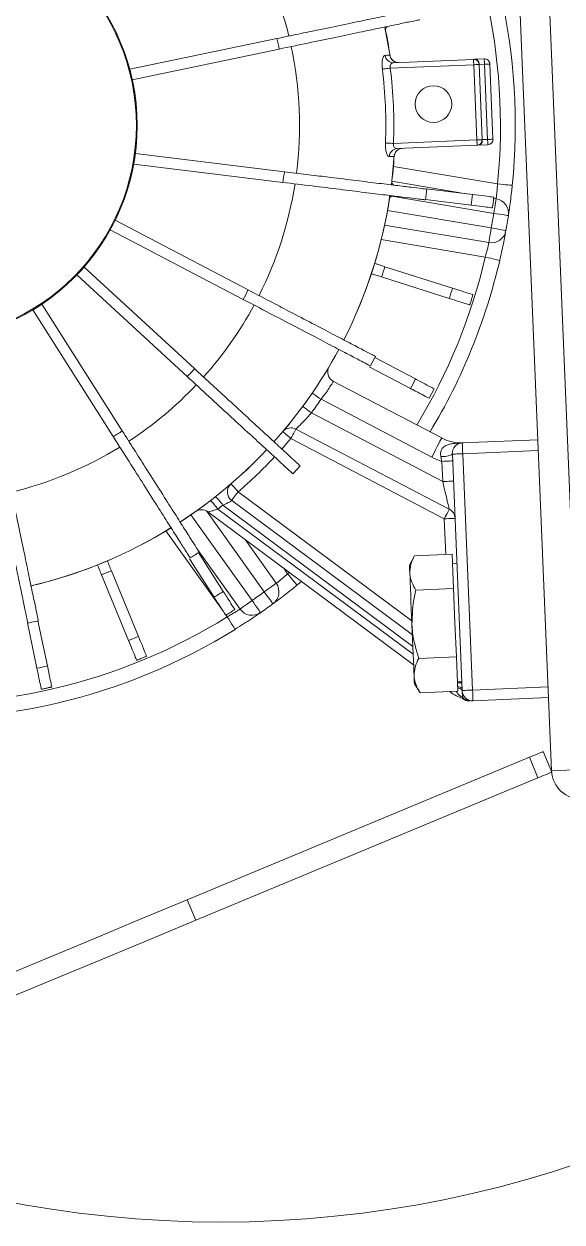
# Model space of a CAD drawing. Header units: millimetres. Extents: x 7703 to 14147, y -5820 to 95.
# Drawn here: x 12801.7 to 12808.95, y -3931.41 to -3915.25 of the extents above; entities that cross this region are included whole.
import ezdxf

# ---------------------------------------------------------------- set-up
doc = ezdxf.new("R2010")
doc.units = ezdxf.units.MM

# ---------------------------------------------------------------- blocks, each defined once
blk = doc.blocks.new('FD-100 SAG')
at = {"color": 1, "linetype": 'Continuous', "lineweight": 15}
for p, q in [((4479.9, 3018.62), (4479.74, 3014.63)), ((4660.73, 3011.08), (4479.9, 3018.62)), ((4479.55, 3014.64), (4482.32, 3013.48)), ((4660.56, 3007.09), (4479.74, 3014.63)), ((4489.17, 3004.03), (4489.6, 3014.22)), ((4490.62, 3003.97), (4491.05, 3014.16)), ((4459.58, 2966.64), (4478.78, 3012.79)), ((4462.35, 2965.49), (4481.55, 3011.64)), ((4481.55, 3011.64), (4478.78, 3012.79)), ((4522.49, 3002.64), (4522.92, 3012.83)), ((4523.94, 3002.58), (4524.37, 3012.77)), ((4557.2, 2993.07), (4554.9, 3006.82)), ((4556.88, 3007.15), (4556.93, 3006.82)), ((4558.87, 3007.33), (4561.22, 2993.29)), ((4564.9, 3006.72), (4575.04, 3006.3)), ((4551.36, 2991.64), (4549.01, 3005.68)), ((4553.31, 2992.09), (4550.96, 3006.16)), ((4552.93, 3006.49), (4555.27, 2992.48)), ((4564.09, 3004.72), (4564.14, 3006.03)), ((4564.69, 3005.28), (4564.84, 3005.27)), ((4564.84, 3005.27), (4564.87, 3006)), ((4564.84, 3005.27), (4574.98, 3004.85)), ((4575.01, 3005.57), (4564.87, 3006)), ((4574.98, 3004.85), (4575.01, 3005.57)), ((4575.68, 3004.24), (4575.73, 3005.54)), ((4490.62, 3003.97), (4522.49, 3002.64)), ((4556.78, 2997.61), (4556.01, 3003.77)), ((4557.45, 3003.96), (4558.22, 2997.77)), ((4563.63, 2993.79), (4564.08, 3004.58)), ((4564.08, 3004.58), (4564.09, 3004.72)), ((4564.34, 2993.29), (4564.81, 3004.55)), ((4574.95, 3004.13), (4564.81, 3004.55)), ((4574.48, 2992.86), (4574.95, 3004.13)), ((4574.98, 3004.85), (4575.12, 3004.84)), ((4575.22, 2993.31), (4575.67, 3004.1)), ((4575.68, 3004.24), (4575.67, 3004.1)), ((4490.47, 3001.97), (4490.26, 2996.89)), ((4490.47, 3001.97), (4492.78, 3001.87)), ((4522.44, 3001.24), (4490.56, 3002.57)), ((4491.73, 3002.52), (4491.71, 3001.92)), ((4492.78, 3001.87), (4495.09, 3001.78)), ((4495.09, 3001.78), (4494.87, 2996.7)), ((4495.09, 3001.78), (4499.7, 3001.58)), ((4507.69, 3001.25), (4507.72, 3001.85)), ((4557.55, 3003.1), (4559.23, 2993.08)), ((4490.43, 3000.86), (4490.34, 3000.98)), ((4499.7, 3001.58), (4504.32, 3001.39)), ((4504.32, 3001.39), (4504.1, 2996.31)), ((4504.32, 3001.39), (4506.62, 3001.3)), ((4506.62, 3001.3), (4508.93, 3001.2)), ((4508.93, 3001.2), (4508.72, 2996.12)), ((4513.72, 3000.15), (4508.9, 3000.35)), ((4524.53, 2979.47), (4513.72, 3000.15)), ((4525.82, 2980.14), (4515, 3000.82)), ((4546.33, 2991.7), (4543.44, 3000.82)), ((4544.82, 3001.26), (4547.71, 2992.13)), ((4521.46, 2999.83), (4518.73, 2999.94)), ((4518.73, 2999.94), (4528, 2982.22)), ((4522.11, 2999.69), (4521.46, 2999.83)), ((4524.61, 2999.8), (4532.24, 2985.2)), ((4529.96, 2998.1), (4531.24, 2998.78)), ((4490.26, 2996.89), (4491.47, 2996.12)), ((4529.84, 2983.53), (4522.04, 2998.46)), ((4514.65, 2968.26), (4494.03, 2996.02)), ((4495.44, 2995.96), (4515.02, 2969.6)), ((4515.55, 2970.28), (4496.51, 2995.91)), ((4498.08, 2995.85), (4516.19, 2971.48)), ((4499.95, 2995.77), (4517.35, 2972.34)), ((4507.45, 2995.46), (4508.72, 2996.12)), ((4534.22, 2990.04), (4531.28, 2995.6)), ((4532.57, 2996.27), (4535.47, 2990.78)), ((4558.74, 2993.02), (4562.7, 2993.4)), ((4576.12, 2992.84), (4579.96, 2992.15)), ((4504.76, 2980.28), (4505.26, 2980.89)), ((4506.49, 2979.24), (4506.31, 2979.02)), ((4506.31, 2979.02), (4507.04, 2978.5)), ((4561.55, 2958.26), (4559.08, 2978.37)), ((4560.52, 2978.58), (4562.99, 2958.48)), ((4572.92, 2958.07), (4577.06, 2977.89)), ((4578.47, 2977.56), (4574.33, 2957.72)), ((4505.03, 2977.48), (4510.93, 2973.27)), ((4514.77, 2968.07), (4503.86, 2975.85)), ((4502.7, 2974.23), (4514.26, 2965.98)), ((4552.69, 2955.08), (4543.3, 2973.03)), ((4544.58, 2973.7), (4553.97, 2955.75)), ((4509.57, 2966.86), (4501.54, 2972.6)), ((4500.73, 2970.72), (4500.5, 2970.88)), ((4512.09, 2962.61), (4501.55, 2970.13)), ((4503.92, 2970.34), (4509.15, 2966.99)), ((4508.33, 2965.79), (4503.15, 2969.11)), ((4459.58, 2966.64), (4462.35, 2965.49)), ((4533.96, 2966.46), (4547.67, 2951.55)), ((4546.6, 2950.57), (4532.89, 2965.48)), ((4497.86, 2958.89), (4506.71, 2955.25)), ((4506.16, 2953.91), (4497.31, 2957.55)), ((4525.57, 2956.72), (4542.67, 2945.87)), ((4541.9, 2944.64), (4524.79, 2955.49)), ((4499.67, 2943.91), (4493.56, 2945.2)), ((4493.87, 2946.61), (4499.95, 2945.33))]:
    blk.add_line(p, q, dxfattribs=at)
at = {"color": 1, "linetype": 'Continuous', "lineweight": 15, "flags": 128}
for points in [[(4478.78, 3012.79), (4478.93, 3013.15), (4479.08, 3013.5), (4479.21, 3013.82), (4479.33, 3014.1), (4479.42, 3014.32), (4479.49, 3014.5), (4479.54, 3014.6), (4479.55, 3014.64)], [(4482.32, 3013.48), (4482.31, 3013.45), (4482.26, 3013.34), (4482.19, 3013.17), (4482.1, 3012.94), (4481.98, 3012.66), (4481.85, 3012.34), (4481.7, 3012), (4481.55, 3011.64)], [(4552.58, 3008.46), (4552.58, 3008.42), (4552.6, 3008.31), (4552.64, 3008.13), (4552.68, 3007.88), (4552.73, 3007.58), (4552.8, 3007.24), (4552.86, 3006.88), (4552.93, 3006.49)], [(4554.6, 3008.8), (4554.61, 3008.76), (4554.62, 3008.65), (4554.65, 3008.46), (4554.69, 3008.22), (4554.73, 3007.92), (4554.79, 3007.58), (4554.84, 3007.21), (4554.9, 3006.82)], [(4558.87, 3007.33), (4558.84, 3007.72), (4558.8, 3008.09), (4558.76, 3008.43), (4558.73, 3008.73), (4558.71, 3008.98), (4558.69, 3009.17), (4558.68, 3009.28), (4558.67, 3009.32)], [(4549.01, 3005.68), (4548.92, 3006.06), (4548.84, 3006.43), (4548.76, 3006.76), (4548.69, 3007.06), (4548.63, 3007.3), (4548.59, 3007.48), (4548.56, 3007.59), (4548.56, 3007.63)], [(4556.88, 3007.15), (4556.84, 3007.14), (4556.73, 3007.12), (4556.54, 3007.09), (4556.3, 3007.05), (4556, 3007), (4555.66, 3006.95), (4555.29, 3006.88), (4554.9, 3006.82)], [(4564.9, 3006.72), (4564.9, 3006.71), (4564.89, 3006.67), (4564.89, 3006.6), (4564.89, 3006.51), (4564.88, 3006.4), (4564.88, 3006.28), (4564.87, 3006.14), (4564.87, 3006)], [(4552.93, 3006.49), (4552.55, 3006.43), (4552.18, 3006.37), (4551.84, 3006.31), (4551.54, 3006.26), (4551.29, 3006.22), (4551.11, 3006.19), (4551, 3006.17), (4550.96, 3006.16)], [(4564.87, 3006), (4564.73, 3006), (4564.59, 3006.01), (4564.46, 3006.01), (4564.35, 3006.02), (4564.26, 3006.02), (4564.2, 3006.03), (4564.16, 3006.03), (4564.14, 3006.03)], [(4564.81, 3004.55), (4564.81, 3004.69), (4564.82, 3004.83), (4564.82, 3004.95), (4564.83, 3005.06), (4564.83, 3005.15), (4564.83, 3005.22), (4564.84, 3005.26), (4564.84, 3005.27)], [(4575.01, 3005.57), (4575.01, 3005.72), (4575.02, 3005.85), (4575.02, 3005.98), (4575.03, 3006.09), (4575.03, 3006.18), (4575.04, 3006.24), (4575.04, 3006.29), (4575.04, 3006.3)], [(4575.73, 3005.54), (4575.72, 3005.55), (4575.68, 3005.55), (4575.61, 3005.55), (4575.52, 3005.55), (4575.41, 3005.56), (4575.28, 3005.56), (4575.15, 3005.57), (4575.01, 3005.57)], [(4489.17, 3004.03), (4489.2, 3004.02), (4489.28, 3004.02), (4489.42, 3004.02), (4489.6, 3004.01), (4489.82, 3004), (4490.07, 3003.99), (4490.34, 3003.98), (4490.62, 3003.97)], [(4490.56, 3002.57), (4490.56, 3002.59), (4490.57, 3002.67), (4490.57, 3002.8), (4490.58, 3002.98), (4490.59, 3003.19), (4490.6, 3003.43), (4490.61, 3003.69), (4490.62, 3003.97)], [(4564.81, 3004.55), (4564.66, 3004.56), (4564.53, 3004.56), (4564.4, 3004.57), (4564.29, 3004.57), (4564.2, 3004.57), (4564.14, 3004.58), (4564.1, 3004.58), (4564.08, 3004.58)], [(4574.98, 3004.85), (4574.98, 3004.84), (4574.98, 3004.8), (4574.97, 3004.73), (4574.97, 3004.64), (4574.96, 3004.53), (4574.96, 3004.4), (4574.95, 3004.27), (4574.95, 3004.13)], [(4575.67, 3004.1), (4575.66, 3004.1), (4575.62, 3004.1), (4575.55, 3004.1), (4575.46, 3004.1), (4575.35, 3004.11), (4575.22, 3004.11), (4575.09, 3004.12), (4574.95, 3004.13)], [(4491.6, 3002.52), (4491.59, 3002.5), (4491.59, 3002.42), (4491.59, 3002.3), (4491.58, 3002.14), (4491.57, 3001.94), (4491.57, 3001.92)], [(4522.44, 3001.24), (4522.44, 3001.26), (4522.44, 3001.34), (4522.45, 3001.47), (4522.45, 3001.65), (4522.46, 3001.86), (4522.47, 3002.1), (4522.48, 3002.36), (4522.49, 3002.64)], [(4522.49, 3002.64), (4522.78, 3002.62), (4523.05, 3002.61), (4523.3, 3002.6), (4523.52, 3002.59), (4523.7, 3002.59), (4523.83, 3002.58), (4523.92, 3002.58), (4523.94, 3002.58)], [(4513.78, 3001.6), (4513.78, 3001.57), (4513.77, 3001.49), (4513.77, 3001.35), (4513.76, 3001.17), (4513.75, 3000.95), (4513.74, 3000.7), (4513.73, 3000.43), (4513.72, 3000.15)], [(4515, 3000.82), (4514.98, 3000.81), (4514.9, 3000.77), (4514.78, 3000.71), (4514.62, 3000.62), (4514.43, 3000.52), (4514.21, 3000.41), (4513.97, 3000.28), (4513.72, 3000.15)], [(4518.73, 2999.94), (4518.01, 3000.11), (4517.31, 3000.28), (4516.66, 3000.43), (4516.09, 3000.56), (4515.63, 3000.67), (4515.29, 3000.75), (4515.07, 3000.8), (4515, 3000.82)], [(4518.8, 3001.39), (4518.79, 3001.36), (4518.79, 3001.28), (4518.78, 3001.14), (4518.78, 3000.96), (4518.77, 3000.75), (4518.76, 3000.49), (4518.75, 3000.22), (4518.73, 2999.94)], [(4521.52, 3001.28), (4521.52, 3001.25), (4521.52, 3001.16), (4521.51, 3001.03), (4521.5, 3000.85), (4521.5, 3000.63), (4521.48, 3000.38), (4521.47, 3000.11), (4521.46, 2999.83)], [(4522.04, 2998.46), (4522.54, 2998.72), (4523.02, 2998.97), (4523.46, 2999.2), (4523.85, 2999.41), (4524.17, 2999.57), (4524.41, 2999.7), (4524.56, 2999.77), (4524.61, 2999.8)], [(4491.47, 2996.12), (4491.53, 2996.12), (4491.74, 2996.11), (4492.07, 2996.1), (4492.54, 2996.08)], [(4499.46, 2995.79), (4498.42, 2995.83), (4497.39, 2995.88), (4496.4, 2995.92), (4495.46, 2995.96), (4494.59, 2995.99), (4493.81, 2996.03), (4493.12, 2996.05), (4492.54, 2996.08)], [(4499.46, 2995.79), (4500.5, 2995.75), (4501.53, 2995.7), (4502.52, 2995.66), (4503.46, 2995.62), (4504.33, 2995.59), (4505.11, 2995.55), (4505.8, 2995.53), (4506.38, 2995.5)], [(4506.38, 2995.5), (4506.84, 2995.48), (4507.18, 2995.47), (4507.38, 2995.46), (4507.45, 2995.46)], [(4564.38, 2992.21), (4564.37, 2992.29), (4564.37, 2992.39), (4564.37, 2992.5), (4564.36, 2992.64), (4564.36, 2992.79), (4564.35, 2992.95), (4564.34, 2993.12), (4564.34, 2993.29)], [(4574.35, 2991.8), (4574.36, 2991.87), (4574.37, 2991.97), (4574.38, 2992.09), (4574.4, 2992.22), (4574.42, 2992.37), (4574.44, 2992.53), (4574.46, 2992.69), (4574.48, 2992.86)], [(4529.84, 2983.53), (4530, 2983.29), (4530.16, 2983.07), (4530.3, 2982.86), (4530.42, 2982.68), (4530.53, 2982.53), (4530.6, 2982.42), (4530.65, 2982.35), (4530.66, 2982.33)], [(4528, 2982.22), (4528.17, 2981.99), (4528.33, 2981.77), (4528.48, 2981.57), (4528.61, 2981.39), (4528.72, 2981.25), (4528.8, 2981.14), (4528.85, 2981.07), (4528.87, 2981.05)], [(4506.31, 2979.02), (4506.01, 2979.27), (4505.72, 2979.5), (4505.45, 2979.72), (4505.22, 2979.91), (4505.03, 2980.07), (4504.88, 2980.19), (4504.79, 2980.26), (4504.76, 2980.28)], [(4523.12, 2978.24), (4523.58, 2978.64), (4524.53, 2979.47)], [(4525.82, 2980.14), (4525.79, 2980.13), (4525.72, 2980.09), (4525.6, 2980.03), (4525.44, 2979.94), (4525.25, 2979.84), (4525.03, 2979.73), (4524.78, 2979.6), (4524.53, 2979.47)], [(4525.47, 2978.36), (4525.45, 2978.38), (4525.4, 2978.45), (4525.31, 2978.55), (4525.2, 2978.69), (4525.05, 2978.85), (4524.89, 2979.04), (4524.72, 2979.25), (4524.53, 2979.47)], [(4502.25, 2977.04), (4502.28, 2977.01), (4502.37, 2976.95), (4502.52, 2976.84), (4502.72, 2976.69), (4502.97, 2976.51), (4503.25, 2976.31), (4503.55, 2976.08), (4503.86, 2975.85)], [(4505.03, 2977.48), (4505, 2977.45), (4504.94, 2977.36), (4504.83, 2977.21), (4504.69, 2977), (4504.51, 2976.76), (4504.31, 2976.48), (4504.09, 2976.17), (4503.86, 2975.85)], [(4501.06, 2975.37), (4501.09, 2975.35), (4501.19, 2975.28), (4501.34, 2975.17), (4501.54, 2975.03), (4501.79, 2974.86), (4502.07, 2974.66), (4502.38, 2974.45), (4502.7, 2974.23)], [(4502.7, 2974.23), (4502.48, 2973.91), (4502.26, 2973.6), (4502.06, 2973.32), (4501.88, 2973.07), (4501.74, 2972.87), (4501.63, 2972.72), (4501.56, 2972.63), (4501.54, 2972.6)], [(4498.81, 2971.94), (4498.84, 2971.92), (4498.93, 2971.86), (4499.09, 2971.76), (4499.3, 2971.63), (4499.56, 2971.47), (4499.85, 2971.28), (4500.17, 2971.09), (4500.5, 2970.88)], [(4516.19, 2971.48), (4516.21, 2971.49), (4516.28, 2971.54), (4516.39, 2971.62), (4516.53, 2971.73), (4516.71, 2971.86), (4516.91, 2972.01), (4517.13, 2972.17), (4517.35, 2972.34)], [(4518.45, 2971.4), (4518.43, 2971.41), (4518.37, 2971.47), (4518.27, 2971.56), (4518.13, 2971.67), (4517.96, 2971.82), (4517.77, 2971.98), (4517.57, 2972.16), (4517.35, 2972.34)], [(4438.46, 2915.91), (4441.05, 2922.12), (4443.65, 2928.38), (4446.28, 2934.68), (4448.92, 2941.03), (4451.57, 2947.4), (4454.23, 2953.8), (4456.9, 2960.22), (4459.58, 2966.64)], [(4462.35, 2965.49), (4459.67, 2959.06), (4457, 2952.65), (4454.34, 2946.25), (4451.69, 2939.88), (4449.05, 2933.53), (4446.42, 2927.22), (4443.82, 2920.97), (4441.23, 2914.76)]]:
    blk.add_lwpolyline(points, dxfattribs=at)
at = {"color": 1, "linetype": 'Continuous', "lineweight": 15}
for centre, radius in [((4568.88, 2970.02), 150), ((4569.64, 2998.69), 2.47), ((4566.76, 2929.73), 29), ((4566.76, 2929.73), 28.89)]:
    blk.add_circle(centre, radius, dxfattribs=at)
for centre, radius, start, end in [((4479.9, 3018.63), 4.01, 177.6115, 267.6115), ((4552.93, 3006.49), 2, 100.2155, 189.4809), ((4566.76, 2929.73), 80, 98.7463, 100.2155), ((4554.9, 3006.82), 2, 9.4809, 98.7463), ((4566.76, 2929.73), 80, 58.1562, 95.8056), ((4566.76, 2929.73), 80, 103.1562, 121.1097), ((4566.76, 2929.73), 78, 98.7463, 100.2155), ((4566.76, 2929.73), 78, 58.1562, 95.8056), ((4564.87, 3006), 0.725, 87.6115, 177.6115), ((4566.76, 2929.73), 78, 103.1562, 121.1995), ((4564.81, 3004.55), 0.725, 87.6115, 177.6115), ((4564.67, 3004.7), 0.58, 87.6115, 177.6115), ((4575.01, 3005.57), 0.725, 357.6115, 87.6115), ((4490.35, 3003.56), 1.19, 178.6485, 233.6069), ((4490.55, 3003.52), 1.4, 177.6115, 220.5955), ((4490.57, 3003.97), 1.4, 177.6115, 267.6115), ((4566.76, 2929.73), 74.82, 97.1553, 98.2658), ((4574.95, 3004.13), 0.725, 357.6115, 87.6115), ((4575.1, 3004.27), 0.58, 357.6115, 87.6115), ((4495, 3004.44), 5.8, 198.351, 216.6115), ((4490.85, 3010.13), 7.57, 267.4195, 267.798), ((4490.16, 3002.01), 0.715, 355.6038, 51.1313), ((4490.2, 3002.03), 0.843, 354.6149, 38.8542), ((4522.54, 3002.63), 1.4, 267.6115, 357.6115), ((4529.74, 3002.49), 5.8, 177.6115, 207.6115), ((4524.67, 3002.6), 0.728, 177.6191, 180.3506), ((4490.34, 3001.14), 0.164, 270.9991, 305.0738), ((4513.72, 3000.15), 1.45, 27.6115, 87.6115), ((4524.51, 2999.99), 2.42, 149.0093, 187.0991), ((4522.47, 3001.4), 0.165, 258.8699, 276.3475), ((4566.76, 2929.73), 74.82, 107.0563, 108.1667), ((4529.74, 3002.49), 8.7, 197.8116, 207.6115), ((4566.76, 2929.73), 68.61, 97.2085, 98.4195), ((4566.76, 2929.73), 74.82, 117.1983, 118.3087), ((4562.5, 2993.86), 1.13, 272.3428, 356.6175), ((4562.5, 2994.53), 1.16, 273.733, 357.5912), ((4576.41, 2993.95), 1.16, 177.6313, 261.4889), ((4566.76, 2929.73), 63.8, 98.5259, 116.9604), ((4566.76, 2929.73), 63.8, 98.5828, 116.9591), ((4566.76, 2929.73), 65.25, 106.9749, 108.2482), ((4566.76, 2929.73), 63.8, 93.6336, 97.2236), ((4566.76, 2929.73), 63.61, 83.0351, 92.188), ((4566.76, 2929.73), 62.53, 83.0351, 92.188), ((4576.35, 2993.28), 1.13, 178.6031, 262.883), ((4566.76, 2929.73), 63.8, 77.9995, 81.5895), ((4566.76, 2929.73), 68.61, 117.0061, 118.217), ((4566.76, 2929.73), 63.8, 118.2627, 131.9604), ((4566.76, 2929.73), 63.8, 118.2625, 131.9621), ((4533.52, 2985.88), 1.45, 207.6115, 300.6259), ((4566.76, 2929.73), 65.25, 124.4606, 126.4432), ((4566.76, 2929.73), 68.61, 132.0061, 133.217), ((4524.53, 2979.47), 1.45, 310.3323, 27.6115), ((4566.76, 2929.73), 50.9, 98.9107, 116.7955), ((4566.76, 2929.73), 50.9, 77.9449, 97.2782), ((4566.76, 2929.73), 50.9, 58.4276, 76.3124), ((4503.86, 2975.85), 2, 54.4809, 143.7463), ((4566.76, 2929.73), 49.25, 97.2873, 98.9747), ((4566.76, 2929.73), 49.25, 76.2484, 77.9358), ((4566.76, 2929.73), 80, 143.7463, 145.2155), ((4566.76, 2929.73), 63.8, 133.266, 147.0027), ((4566.76, 2929.73), 63.8, 133.2627, 146.9604), ((4566.76, 2929.73), 65.25, 133.2522, 139.2239), ((4502.7, 2974.23), 2, 145.2155, 234.4809), ((4566.76, 2929.73), 78, 143.7463, 145.2155), ((4566.76, 2929.73), 50.9, 118.4276, 131.7955), ((4566.76, 2929.73), 49.25, 116.768, 118.4551), ((4566.76, 2929.73), 80, 148.1562, 185.8056), ((4566.76, 2929.73), 77.72, 147.1379, 148.2068), ((4517.35, 2972.34), 1.45, 216.6115, 319.2239), ((4566.76, 2929.73), 78, 148.1562, 185.8056), ((4566.76, 2929.73), 74.82, 147.1292, 148.2396), ((4566.77, 2929.85), 65.25, 141.7141, 142.4751), ((4511.98, 2965), 5.51, 40.63, 56.555), ((4512.42, 2965.68), 5.57, 39.9873, 55.7556), ((4513.49, 2967.4), 1.45, 324.7403, 36.6115), ((4566.76, 2929.73), 68.61, 147.0061, 148.217), ((4566.76, 2929.73), 50.9, 133.4276, 146.7955), ((4566.76, 2929.73), 49.25, 131.768, 133.4551), ((4566.76, 2929.73), 63.8, 148.2324, 166.7569), ((4566.76, 2929.73), 63.8, 148.2627, 166.6972), ((4566.76, 2929.73), 74.82, 157.0563, 158.1667), ((4566.76, 2929.73), 49.25, 146.768, 148.4551), ((4566.76, 2929.73), 65.25, 156.9749, 158.2482), ((4566.76, 2929.73), 50.9, 148.4276, 166.3124), ((4566.76, 2929.73), 74.82, 166.9573, 168.0678), ((4566.76, 2929.73), 68.61, 166.8036, 168.0146)]:
    blk.add_arc(centre, radius, start, end, dxfattribs=at)
for points, knots in [([(4552.58, 3008.46), (4552.56, 3008.46), (4552.51, 3008.45), (4552.02, 3008.36), (4551.11, 3008.18), (4549.9, 3007.94), (4549.01, 3007.73), (4548.56, 3007.63)], [0, 0, 0, 0, 0.139754, 0.352289, 0.56648, 0.782691, 1, 1, 1, 1]), ([(4558.67, 3009.32), (4558.37, 3009.29), (4557.61, 3009.21), (4556.47, 3009.07), (4555.44, 3008.92), (4554.73, 3008.82), (4554.64, 3008.8), (4554.6, 3008.8)], [0, 0, 0, 0, 0.143665, 0.360047, 0.574893, 0.788014, 1, 1, 1, 1]), ([(4555.65, 3006.65), (4555.65, 3006.65), (4555.65, 3006.65), (4555.67, 3006.65), (4555.72, 3006.66), (4555.93, 3006.69), (4556.23, 3006.73), (4556.53, 3006.77), (4556.72, 3006.79), (4556.85, 3006.81), (4556.94, 3006.82), (4557.01, 3006.83), (4557.05, 3006.84), (4557.08, 3006.84), (4557.09, 3006.84), (4557.09, 3006.84), (4557.09, 3006.84)], [0, 0, 0, 0, 0.012829, 0.029174, 0.057959, 0.144716, 0.45662, 0.623023, 0.73835, 0.818566, 0.874688, 0.930789, 0.958107, 0.979085, 0.992428, 1, 1, 1, 1]), ([(4556.01, 3003.77), (4555.94, 3004.3), (4555.81, 3005.35), (4555.68, 3006.42), (4555.66, 3006.57), (4555.65, 3006.65)], [0, 0, 0, 0, 0.3222848, 0.6445769, 1, 1, 1, 1]), ([(4556.88, 3007.15), (4556.9, 3007.15), (4556.94, 3007.16), (4557.28, 3007.2), (4557.79, 3007.26), (4558.35, 3007.3), (4558.73, 3007.32), (4558.87, 3007.33)], [0, 0, 0, 0, 0.214242, 0.428512, 0.642887, 0.857576, 1, 1, 1, 1]), ([(4557.09, 3006.84), (4557.09, 3006.78), (4557.11, 3006.65), (4557.24, 3005.64), (4557.37, 3004.54), (4557.45, 3003.96)], [0, 0, 0, 0, 0.322284, 0.644558, 1, 1, 1, 1]), ([(4549.01, 3005.68), (4549.23, 3005.74), (4549.66, 3005.87), (4550.25, 3006.01), (4550.69, 3006.11), (4550.92, 3006.16), (4550.95, 3006.16), (4550.96, 3006.16)], [0, 0, 0, 0, 0.215407, 0.43024, 0.644518, 0.858697, 1, 1, 1, 1]), ([(4489.15, 3003.58), (4489.15, 3003.58), (4489.15, 3003.58), (4489.16, 3003.59), (4489.16, 3003.59)], [0, 0, 0, 0, 0.547332, 1, 1, 1, 1]), ([(4542.56, 3003.58), (4542.56, 3003.58), (4542.56, 3003.58), (4542.56, 3003.58), (4542.58, 3003.59), (4542.63, 3003.61), (4542.86, 3003.68), (4543.15, 3003.77), (4543.47, 3003.87), (4543.69, 3003.94), (4543.84, 3003.99), (4543.92, 3004.01), (4543.94, 3004.02), (4543.94, 3004.02), (4543.94, 3004.02), (4543.94, 3004.02)], [0, 0, 0, 0, 0.000913, 0.013738, 0.030485, 0.060662, 0.153328, 0.499708, 0.653077, 0.794608, 0.937146, 0.97081, 0.984965, 0.999239, 1, 1, 1, 1]), ([(4543.44, 3000.82), (4543.29, 3001.28), (4542.98, 3002.24), (4542.67, 3003.22), (4542.57, 3003.56), (4542.56, 3003.58), (4542.56, 3003.58)], [0, 0, 0, 0, 0.288848, 0.61082, 0.932792, 1, 1, 1, 1]), ([(4543.94, 3004.02), (4543.96, 3003.96), (4544, 3003.83), (4544.31, 3002.87), (4544.64, 3001.81), (4544.82, 3001.26)], [0, 0, 0, 0, 0.32226, 0.6445275, 1, 1, 1, 1]), ([(4489.49, 3002.61), (4489.5, 3002.61), (4489.52, 3002.61), (4489.61, 3002.61), (4489.64, 3002.61)], [0, 0, 0, 0, 0.637537, 1, 1, 1, 1]), ([(4490.44, 3002.57), (4490.44, 3002.57), (4490.15, 3002.58), (4489.89, 3002.59), (4489.64, 3002.61)], [0, 0, 0, 0, 0.017874, 1, 1, 1, 1]), ([(4490.46, 3001.76), (4490.39, 3001.8), (4490.03, 3002), (4489.81, 3002.34), (4489.64, 3002.61)], [0, 0, 0, 0, 0.213317, 1, 1, 1, 1]), ([(4523.94, 3002.59), (4523.93, 3002.33), (4523.91, 3001.79), (4523.84, 3001.09), (4523.67, 3000.47), (4523.41, 3000.02), (4523.02, 2999.74), (4522.58, 2999.62), (4522.27, 2999.67), (4522.11, 2999.69)], [0, 0, 0, 0, 0.201241, 0.404444, 0.555709, 0.708095, 0.805256, 0.902961, 1, 1, 1, 1]), ([(4523.95, 3002.73), (4523.95, 3002.73), (4523.95, 3002.71), (4523.95, 3002.67), (4523.95, 3002.62), (4523.94, 3002.59)], [0, 0, 0, 0, 0.053292, 0.311485, 1, 1, 1, 1]), ([(4531.24, 2998.78), (4531.27, 2998.73), (4531.36, 2998.56), (4531.71, 2997.89), (4532.2, 2996.96), (4532.51, 2996.37), (4532.57, 2996.27)], [0, 0, 0, 0, 0.171339, 0.547957, 0.924583, 1, 1, 1, 1]), ([(4492.54, 2996.08), (4492.48, 2996.08), (4492.07, 2996.11), (4491.29, 2996.29), (4490.61, 2996.69), (4490.26, 2996.89)], [0, 0, 0, 0, 0.0700869, 0.5307922, 1, 1, 1, 1]), ([(4531.28, 2995.6), (4531.23, 2995.7), (4530.92, 2996.29), (4530.43, 2997.22), (4530.07, 2997.89), (4529.99, 2998.05), (4529.96, 2998.1)], [0, 0, 0, 0, 0.076584, 0.454502, 0.832394, 1, 1, 1, 1]), ([(4559.08, 2978.37), (4558.92, 2979.7), (4558.59, 2982.37), (4558.14, 2986.07), (4557.72, 2989.41), (4557.37, 2992.3), (4557.08, 2994.64), (4556.89, 2996.21), (4556.77, 2997.19), (4556.74, 2997.46), (4556.72, 2997.6)], [0, 0, 0, 0, 0.133772, 0.267546, 0.401326, 0.535104, 0.668838, 0.802569, 0.901286, 1, 1, 1, 1]), ([(4558.16, 2997.8), (4558.18, 2997.59), (4558.23, 2997.19), (4558.41, 2995.73), (4558.66, 2993.68), (4558.98, 2991.05), (4559.37, 2987.92), (4559.77, 2984.68), (4560.15, 2981.54), (4560.4, 2979.56), (4560.52, 2978.58)], [0, 0, 0, 0, 0.133731, 0.267465, 0.401201, 0.534935, 0.66867, 0.802404, 0.901202, 1, 1, 1, 1]), ([(4494.87, 2996.7), (4494.49, 2996.51), (4493.72, 2996.14), (4492.93, 2996.1), (4492.54, 2996.08)], [0, 0, 0, 0, 0.495468, 1, 1, 1, 1]), ([(4499.46, 2995.79), (4499.12, 2995.81), (4497.56, 2995.91), (4496.06, 2996.35), (4494.87, 2996.7)], [0, 0, 0, 0, 0.214377, 1, 1, 1, 1]), ([(4504.1, 2996.31), (4503.82, 2996.24), (4502.3, 2995.88), (4500.73, 2995.83), (4499.46, 2995.79)], [0, 0, 0, 0, 0.188696, 1, 1, 1, 1]), ([(4506.38, 2995.5), (4506.33, 2995.5), (4505.91, 2995.53), (4505.14, 2995.72), (4504.45, 2996.11), (4504.1, 2996.31)], [0, 0, 0, 0, 0.070086, 0.530782, 1, 1, 1, 1]), ([(4508.72, 2996.12), (4508.34, 2995.93), (4507.56, 2995.56), (4506.78, 2995.52), (4506.38, 2995.5)], [0, 0, 0, 0, 0.495457, 1, 1, 1, 1]), ([(4577.06, 2977.89), (4577.33, 2979.2), (4577.88, 2981.83), (4578.64, 2985.48), (4579.33, 2988.77), (4579.92, 2991.62), (4580.4, 2993.92), (4580.73, 2995.48), (4580.93, 2996.44), (4580.98, 2996.71), (4581.01, 2996.84)], [0, 0, 0, 0, 0.1337318, 0.2674638, 0.4011997, 0.534938, 0.6686722, 0.8024063, 0.9012046, 1, 1, 1, 1]), ([(4582.43, 2996.53), (4582.39, 2996.33), (4582.3, 2995.93), (4582, 2994.49), (4581.58, 2992.47), (4581.04, 2989.88), (4580.39, 2986.78), (4579.73, 2983.59), (4579.08, 2980.49), (4578.67, 2978.54), (4578.47, 2977.56)], [0, 0, 0, 0, 0.1336783, 0.2673585, 0.4010369, 0.5347153, 0.6684107, 0.8021084, 0.9010533, 1, 1, 1, 1]), ([(4563.38, 2993.79), (4563.36, 2993.77), (4563.3, 2993.67), (4563.14, 2993.56), (4562.95, 2993.46), (4562.81, 2993.42), (4562.73, 2993.4), (4562.7, 2993.4), (4562.7, 2993.4), (4562.7, 2993.4)], [0, 0, 0, 0, 0.074467, 0.335132, 0.550631, 0.708917, 0.814052, 0.910018, 1, 1, 1, 1]), ([(4563.65, 2994.48), (4563.65, 2994.44), (4563.66, 2994.27), (4563.56, 2994.02), (4563.43, 2993.85), (4563.38, 2993.79)], [0, 0, 0, 0, 0.15115, 0.678577, 1, 1, 1, 1]), ([(4563.63, 2993.79), (4563.64, 2993.71), (4563.65, 2993.58), (4563.79, 2993.42), (4563.96, 2993.32), (4564.14, 2993.27), (4564.27, 2993.28), (4564.34, 2993.29)], [0, 0, 0, 0, 0.2900624, 0.5218033, 0.6969138, 0.8426107, 1, 1, 1, 1]), ([(4576.12, 2992.84), (4576.12, 2992.84), (4576.13, 2992.84), (4576.1, 2992.84), (4576.03, 2992.86), (4575.88, 2992.92), (4575.66, 2993.05), (4575.43, 2993.31), (4575.26, 2993.64), (4575.26, 2993.89), (4575.26, 2994)], [0, 0, 0, 0, 0.022745, 0.098805, 0.15986, 0.238716, 0.40761, 0.590412, 0.80727, 1, 1, 1, 1]), ([(4547.71, 2992.13), (4547.79, 2991.88), (4547.96, 2991.38), (4548.12, 2990.86), (4548.14, 2990.79), (4548.15, 2990.75)], [0, 0, 0, 0, 0.3222467, 0.6445242, 1, 1, 1, 1]), ([(4556.76, 2992.71), (4556.82, 2992.73), (4556.95, 2992.76), (4557.1, 2992.89), (4557.21, 2993.05), (4557.25, 2993.22), (4557.24, 2993.32), (4557.24, 2993.36)], [0, 0, 0, 0, 0.21879, 0.437569, 0.656681, 0.876444, 1, 1, 1, 1]), ([(4558.77, 2993.33), (4558.79, 2993.29), (4558.85, 2993.2), (4559, 2993.11), (4559.17, 2993.06), (4559.28, 2993.07), (4559.32, 2993.07)], [0, 0, 0, 0, 0.195941, 0.501922, 0.807022, 1, 1, 1, 1]), ([(4562.55, 2992.72), (4562.56, 2992.91), (4562.57, 2993.25), (4562.58, 2993.34), (4562.58, 2993.38)], [0, 0, 0, 0, 0.56198, 1, 1, 1, 1]), ([(4564.38, 2992.21), (4564.17, 2992.21), (4563.77, 2992.21), (4563.22, 2992.3), (4562.81, 2992.43), (4562.58, 2992.58), (4562.56, 2992.68), (4562.55, 2992.72)], [0, 0, 0, 0, 0.210577, 0.421207, 0.630779, 0.841749, 1, 1, 1, 1]), ([(4562.58, 2993.38), (4562.59, 2993.38), (4562.62, 2993.39), (4562.71, 2993.4), (4562.72, 2993.4)], [0, 0, 0, 0, 0.820101, 1, 1, 1, 1]), ([(4576.21, 2992.15), (4576.19, 2992.1), (4576.15, 2991.99), (4575.83, 2991.85), (4575.36, 2991.77), (4574.84, 2991.75), (4574.49, 2991.78), (4574.35, 2991.8)], [0, 0, 0, 0, 0.212649, 0.425284, 0.637487, 0.848053, 1, 1, 1, 1]), ([(4574.48, 2992.86), (4574.54, 2992.85), (4574.66, 2992.83), (4574.83, 2992.86), (4575, 2992.93), (4575.15, 2993.06), (4575.21, 2993.2), (4575.22, 2993.29), (4575.22, 2993.31)], [0, 0, 0, 0, 0.142879, 0.285683, 0.430155, 0.650269, 0.929116, 1, 1, 1, 1]), ([(4576.1, 2992.84), (4576.16, 2992.83), (4576.23, 2992.82), (4576.24, 2992.81), (4576.24, 2992.81)], [0, 0, 0, 0, 0.820187, 1, 1, 1, 1]), ([(4576.24, 2992.81), (4576.24, 2992.75), (4576.23, 2992.65), (4576.22, 2992.3), (4576.21, 2992.15)], [0, 0, 0, 0, 0.561991, 1, 1, 1, 1]), ([(4579.46, 2992.23), (4579.53, 2992.22), (4579.66, 2992.21), (4579.84, 2992.27), (4579.97, 2992.36), (4580.02, 2992.43), (4580.03, 2992.44)], [0, 0, 0, 0, 0.304976, 0.609919, 0.915347, 1, 1, 1, 1]), ([(4535.61, 2990.86), (4535.7, 2990.68), (4535.89, 2990.32), (4536.57, 2989.02), (4537.53, 2987.18), (4538.76, 2984.84), (4540.22, 2982.04), (4541.73, 2979.15), (4543.2, 2976.34), (4544.12, 2974.58), (4544.58, 2973.7)], [0, 0, 0, 0, 0.133723, 0.267448, 0.401173, 0.534896, 0.668626, 0.802355, 0.901179, 1, 1, 1, 1]), ([(4546.77, 2990.31), (4546.76, 2990.35), (4546.74, 2990.41), (4546.59, 2990.89), (4546.42, 2991.42), (4546.33, 2991.7)], [0, 0, 0, 0, 0.322261, 0.644512, 1, 1, 1, 1]), ([(4543.3, 2973.03), (4542.68, 2974.21), (4541.43, 2976.59), (4539.71, 2979.9), (4538.15, 2982.88), (4536.8, 2985.45), (4535.71, 2987.54), (4534.97, 2988.95), (4534.51, 2989.82), (4534.39, 2990.06), (4534.32, 2990.18)], [0, 0, 0, 0, 0.133738, 0.267476, 0.401221, 0.534963, 0.668699, 0.802432, 0.901215, 1, 1, 1, 1]), ([(4529.84, 2983.53), (4530.11, 2983.73), (4530.63, 2984.13), (4531.36, 2984.63), (4531.91, 2984.99), (4532.2, 2985.18), (4532.23, 2985.2), (4532.24, 2985.2)], [0, 0, 0, 0, 0.216671, 0.433431, 0.64793, 0.861105, 1, 1, 1, 1]), ([(4525.82, 2980.14), (4525.84, 2980.16), (4525.88, 2980.21), (4526.22, 2980.56), (4526.74, 2981.07), (4527.36, 2981.65), (4527.81, 2982.05), (4528, 2982.22)], [0, 0, 0, 0, 0.203057, 0.405901, 0.614142, 0.832152, 1, 1, 1, 1]), ([(4504.76, 2980.28), (4504.57, 2980.05), (4504.09, 2979.46), (4503.38, 2978.55), (4502.76, 2977.72), (4502.33, 2977.15), (4502.28, 2977.07), (4502.25, 2977.04)], [0, 0, 0, 0, 0.143659, 0.360046, 0.574889, 0.788013, 1, 1, 1, 1]), ([(4532.89, 2965.48), (4531.98, 2966.46), (4530.17, 2968.44), (4527.64, 2971.18), (4525.36, 2973.66), (4523.4, 2975.8), (4521.8, 2977.53), (4520.73, 2978.7), (4520.06, 2979.43), (4519.88, 2979.63), (4519.78, 2979.73)], [0, 0, 0, 0, 0.1337381, 0.2674766, 0.4012207, 0.5349638, 0.6686991, 0.8024322, 0.9012155, 1, 1, 1, 1]), ([(4520.85, 2980.71), (4520.99, 2980.56), (4521.26, 2980.26), (4522.26, 2979.18), (4523.66, 2977.66), (4525.45, 2975.71), (4527.59, 2973.38), (4529.8, 2970.99), (4531.94, 2968.65), (4533.29, 2967.19), (4533.96, 2966.46)], [0, 0, 0, 0, 0.133723, 0.267448, 0.401173, 0.534896, 0.668626, 0.802355, 0.901178, 1, 1, 1, 1]), ([(4505.03, 2977.48), (4505.04, 2977.5), (4505.07, 2977.53), (4505.28, 2977.81), (4505.6, 2978.2), (4505.96, 2978.63), (4506.21, 2978.91), (4506.31, 2979.02)], [0, 0, 0, 0, 0.214241, 0.428508, 0.642879, 0.857565, 1, 1, 1, 1]), ([(4501.06, 2975.37), (4501.05, 2975.35), (4501.02, 2975.31), (4500.74, 2974.9), (4500.22, 2974.13), (4499.54, 2973.11), (4499.05, 2972.33), (4498.81, 2971.94)], [0, 0, 0, 0, 0.139754, 0.352292, 0.566483, 0.782691, 1, 1, 1, 1]), ([(4500.5, 2970.88), (4500.61, 2971.08), (4500.83, 2971.47), (4501.14, 2971.99), (4501.39, 2972.37), (4501.52, 2972.57), (4501.54, 2972.59), (4501.54, 2972.6)], [0, 0, 0, 0, 0.215406, 0.430245, 0.644521, 0.858699, 1, 1, 1, 1]), ([(4501.48, 2971.9), (4501.54, 2971.86), (4501.65, 2971.79), (4502.5, 2971.25), (4503.43, 2970.65), (4503.92, 2970.34)], [0, 0, 0, 0, 0.3222832, 0.6445601, 1, 1, 1, 1]), ([(4515.55, 2970.28), (4515.62, 2970.43), (4515.74, 2970.73), (4515.94, 2971.12), (4516.09, 2971.38), (4516.17, 2971.48), (4516.18, 2971.48), (4516.19, 2971.48)], [0, 0, 0, 0, 0.243742, 0.488797, 0.69974, 0.882252, 1, 1, 1, 1]), ([(4503.15, 2969.11), (4503.04, 2969.18), (4502.46, 2969.55), (4501.58, 2970.12), (4500.83, 2970.59), (4500.75, 2970.65), (4500.71, 2970.67)], [0, 0, 0, 0, 0.076213, 0.398199, 0.720148, 1, 1, 1, 1]), ([(4514.65, 2968.26), (4514.65, 2968.28), (4514.64, 2968.32), (4514.69, 2968.54), (4514.77, 2968.85), (4514.88, 2969.22), (4514.98, 2969.49), (4515.02, 2969.6)], [0, 0, 0, 0, 0.18324, 0.365554, 0.57307, 0.822738, 1, 1, 1, 1]), ([(4509.22, 2967.09), (4509.39, 2966.98), (4509.73, 2966.76), (4510.97, 2965.98), (4512.72, 2964.87), (4514.96, 2963.45), (4517.62, 2961.76), (4520.38, 2960.01), (4523.05, 2958.31), (4524.73, 2957.25), (4525.57, 2956.72)], [0, 0, 0, 0, 0.133723, 0.267448, 0.401172, 0.534897, 0.668625, 0.802354, 0.901177, 1, 1, 1, 1]), ([(4524.79, 2955.49), (4523.66, 2956.21), (4521.4, 2957.65), (4518.25, 2959.65), (4515.41, 2961.45), (4512.95, 2963.01), (4510.96, 2964.27), (4509.62, 2965.12), (4508.79, 2965.65), (4508.56, 2965.79), (4508.44, 2965.87)], [0, 0, 0, 0, 0.133738, 0.267477, 0.401221, 0.534964, 0.668699, 0.802432, 0.901215, 1, 1, 1, 1]), ([(4494.63, 2958.66), (4494.63, 2958.66), (4494.63, 2958.66), (4494.63, 2958.66), (4494.64, 2958.68), (4494.66, 2958.73), (4494.75, 2958.95), (4494.87, 2959.24), (4495, 2959.55), (4495.08, 2959.75), (4495.14, 2959.91), (4495.17, 2959.98), (4495.18, 2960), (4495.18, 2960), (4495.18, 2960), (4495.18, 2960)], [0, 0, 0, 0, 0.000913, 0.013743, 0.03048, 0.060658, 0.153337, 0.499718, 0.653064, 0.794621, 0.937146, 0.970818, 0.984965, 0.999239, 1, 1, 1, 1]), ([(4495.18, 2960), (4495.24, 2959.97), (4495.36, 2959.92), (4496.3, 2959.54), (4497.33, 2959.12), (4497.86, 2958.89)], [0, 0, 0, 0, 0.322261, 0.644532, 1, 1, 1, 1]), ([(4497.31, 2957.55), (4496.87, 2957.74), (4495.93, 2958.12), (4494.98, 2958.51), (4494.65, 2958.65), (4494.63, 2958.66), (4494.63, 2958.66)], [0, 0, 0, 0, 0.288847, 0.610822, 0.932792, 1, 1, 1, 1]), ([(4506.71, 2955.25), (4506.96, 2955.15), (4507.45, 2954.95), (4507.95, 2954.74), (4508.02, 2954.71), (4508.05, 2954.7)], [0, 0, 0, 0, 0.322247, 0.644526, 1, 1, 1, 1]), ([(4507.5, 2953.36), (4507.47, 2953.37), (4507.41, 2953.39), (4506.94, 2953.59), (4506.43, 2953.8), (4506.16, 2953.91)], [0, 0, 0, 0, 0.32226, 0.644508, 1, 1, 1, 1]), ([(4490.72, 2945.79), (4490.72, 2945.8), (4490.72, 2945.8), (4490.73, 2945.81), (4490.74, 2945.87), (4490.78, 2946.07), (4490.85, 2946.36), (4490.92, 2946.67), (4490.96, 2946.85), (4490.98, 2946.98), (4491.01, 2947.07), (4491.02, 2947.14), (4491.03, 2947.18), (4491.03, 2947.2), (4491.04, 2947.21), (4491.04, 2947.21), (4491.04, 2947.21)], [0, 0, 0, 0, 0.012823, 0.029178, 0.057957, 0.144723, 0.45664, 0.623023, 0.73835, 0.818588, 0.874714, 0.930797, 0.958102, 0.979084, 0.992428, 1, 1, 1, 1]), ([(4491.04, 2947.21), (4491.1, 2947.2), (4491.23, 2947.17), (4492.22, 2946.96), (4493.31, 2946.73), (4493.87, 2946.61)], [0, 0, 0, 0, 0.322209, 0.644424, 1, 1, 1, 1]), ([(4493.56, 2945.2), (4493.04, 2945.31), (4492, 2945.52), (4490.95, 2945.75), (4490.8, 2945.78), (4490.72, 2945.79)], [0, 0, 0, 0, 0.322263, 0.644539, 1, 1, 1, 1]), ([(4499.97, 2945.39), (4500.16, 2945.35), (4500.56, 2945.27), (4502, 2944.97), (4504.02, 2944.54), (4506.62, 2944), (4509.71, 2943.36), (4512.9, 2942.69), (4516.01, 2942.04), (4517.95, 2941.64), (4518.93, 2941.43)], [0, 0, 0, 0, 0.133678, 0.267358, 0.401037, 0.534715, 0.66841, 0.802108, 0.901054, 1, 1, 1, 1]), ([(4518.61, 2940.02), (4517.29, 2940.29), (4514.66, 2940.84), (4511.01, 2941.6), (4507.72, 2942.29), (4504.88, 2942.89), (4502.57, 2943.37), (4501.02, 2943.69), (4500.05, 2943.89), (4499.78, 2943.95), (4499.65, 2943.98)], [0, 0, 0, 0, 0.133732, 0.267463, 0.401199, 0.534937, 0.668672, 0.802406, 0.901204, 1, 1, 1, 1])]:
    blk.add_open_spline(points, degree=3, knots=knots, dxfattribs=at)

msp = doc.modelspace()

# ---------------------------------------------------------------- block references
at = {"color": 1, "xscale": -0.1000000000021828, "yscale": 0.1000000000021828, "zscale": 0.1000000000021828, "rotation": 270}
msp.add_blockref('FD-100 SAG', (12507.35, -4373.298), dxfattribs=at)

doc.saveas('drawing.dxf')
